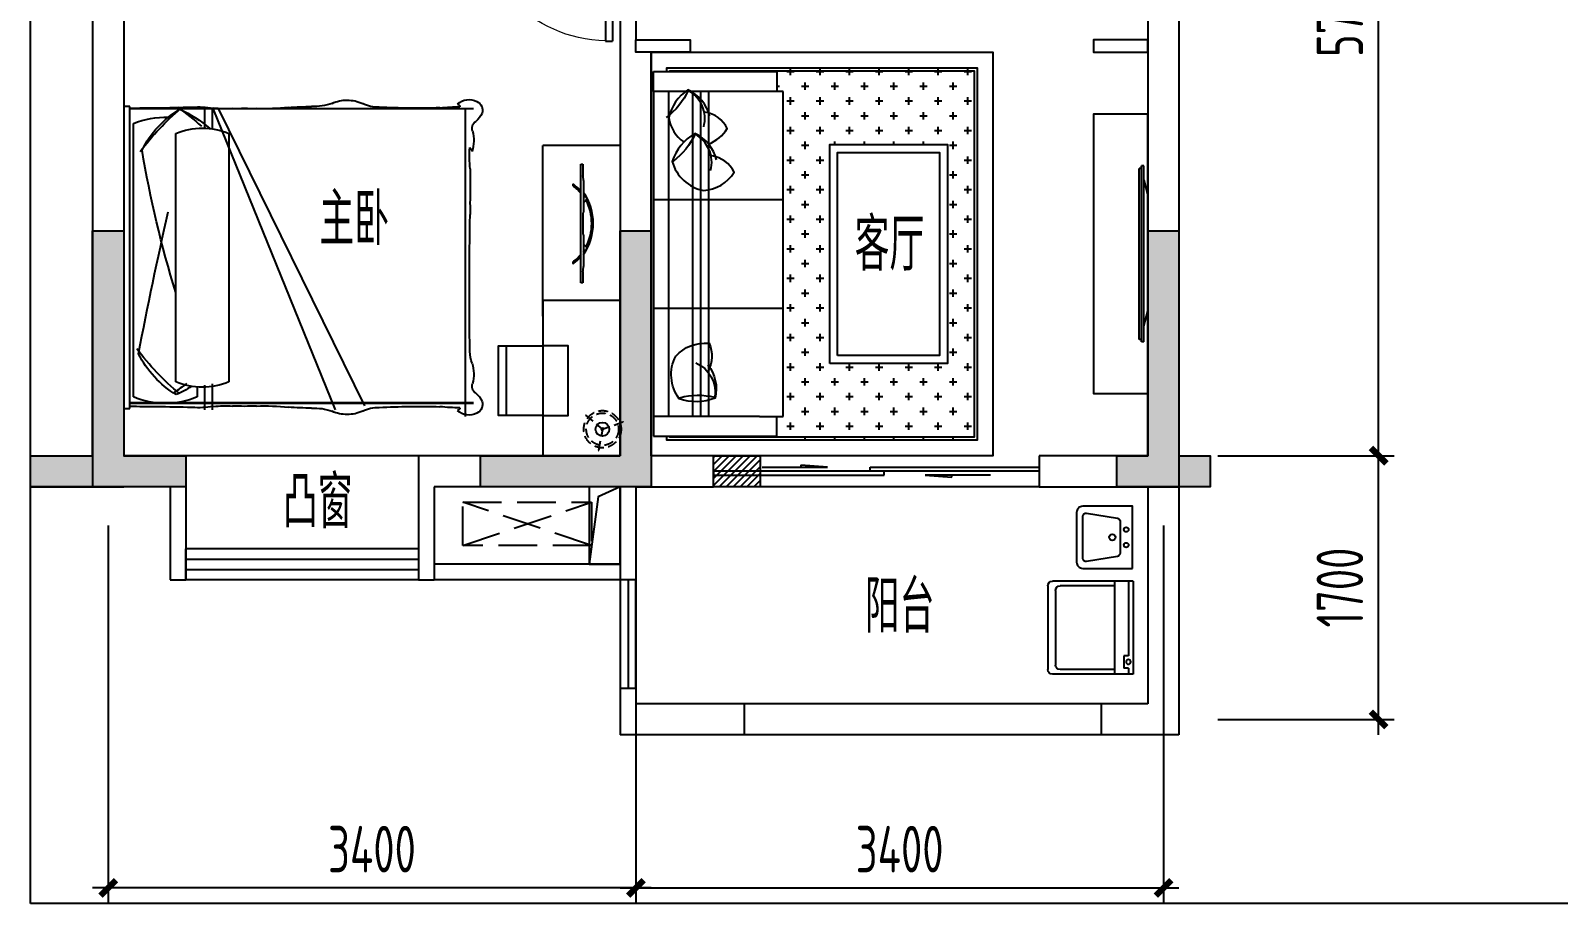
# Model space of a CAD drawing. Header units: millimetres. Extents: x -133666 to 880576, y -269375 to 86941.
# Drawn here: x 23445 to 33290, y 72081 to 77706 of the extents above; entities that cross this region are included whole.
import ezdxf

# ---------------------------------------------------------------- set-up
doc = ezdxf.new("R2010")
doc.units = ezdxf.units.MM
doc.header["$LTSCALE"] = 1000
doc.linetypes.add('1', pattern=[0.375, 0.25, -0.125])
doc.linetypes.add('DASH', pattern=[0.35, 0.25, -0.1])
doc.layers.get('0').update_dxf_attribs({"linetype": 'CONTINUOUS'})
doc.layers.get('Defpoints').update_dxf_attribs({"color": 6, "linetype": 'CONTINUOUS'})
for name, color, linetype in [('!PboFF-Lamps', 9, 'CONTINUOUS'), ('0p-洞填充', 1, 'CONTINUOUS'), ('A-FUR', 8, 'CONTINUOUS'), ('A-Lvtry', 5, 'CONTINUOUS'), ('A-洞口', 105, 'CONTINUOUS'), ('A-看线', 105, 'CONTINUOUS'), ('A-空调室外机', 5, 'DASH'), ('AE-FLOR', 151, 'CONTINUOUS'), ('DIM', 3, 'CONTINUOUS'), ('P-Furniture(活动家具)', 134, 'CONTINUOUS'), ('PUB_HATCH', 8, 'CONTINUOUS'), ('PUB_TEXT', 7, 'CONTINUOUS'), ('WALL', 2, 'CONTINUOUS'), ('WINDOW', 4, 'CONTINUOUS'), ('剪力墙', 6, 'CONTINUOUS'), ('家具', 8, 'CONTINUOUS'), ('栏杆', 142, 'CONTINUOUS')]:
    doc.layers.add(name, color=color, linetype=linetype)
doc.styles.get("Standard").update_dxf_attribs({"font": 'tssdeng.shx', "bigfont": 'tssdchn.shx'})
doc.styles.add('ZZ', font='tssdeng.shx', dxfattribs={"width": 0.7, "bigfont": 'tssdchn.shx'})
doc.dimstyles.new('TSSD_100_100', dxfattribs={"dimtxt": 300, "dimasz": 100, "dimexe": 100, "dimexo": 250, "dimgap": 100, "dimtad": 1, "dimdec": 0, "dimzin": 0, "dimdsep": 46, "dimtxsty": 'ZZ', "dimblk": 'ARCHTICK', "dimcen": 0, "dimdle": 100, "dimclrd": 256, "dimclrt": 7, "dimadec": 0, "dimazin": 0, "dimtfac": 1, "dimtdec": 0, "dimtix": 1, "dimtmove": 2, "dimatfit": 3, "dimfxl": 0, "dimtolj": 1, "dimtzin": 0, "dimarcsym": 0})

# ---------------------------------------------------------------- blocks, each defined once
blk = doc.blocks.new('床-次')
for p, q in [((-40, 738.5), (-2254.4, 738.5, 0)), ((-40, 738.5), (-2254.4, 738.5, 0)), ((-2199.7, 738.5, 0), (-2199.7, -1247.2, 0)), ((-608.2, 738.5), (-1552.4, -1178.5, 0)), ((-575.1, 738.5), (-1363.6, -1204.2, 0)), ((-570.6, 738.5), (-570.6, 606)), ((-519.8, 738.5), (-519.8, 615.5)), ((-40, -1196, 0), (-40, 750)), ((-40, 750), (0, 750)), ((0, 750), (0, -1196, 0)), ((-63, -1121.7, 0), (-63, 640.9)), ((-678.3, 577.3), (-678.3, -1024.2, 0)), ((-336.3, -1024.2, 0), (-336.3, 577.3)), ((-570.6, -1036.9, 0), (-570.6, -1204.2, 0)), ((-519.8, -1046.4, 0), (-519.8, -1204.2, 0)), ((-473.4, -1056.8, 0), (-473.4, -1121.7, 0)), ((-40, -1157.5, 0), (-2254.4, -1157.5, 0)), ((-40, -1161.5, 0), (-2254.4, -1161.5, 0)), ((0, -1196, 0), (-40, -1196, 0)), ((0, -1196, 0), (0, -1196, 0))]:
    blk.add_line(p, q)
for centre, radius, start, end in [((-2225.4, 689.2, 0), 106, 45.78413, 118.72126), ((-1447.1, 581), 209.9, 87.96316, 116.12762), ((-1430.8, 599), 192, 63.04698, 92.64916), ((-2250.6, 726, 0), 61.8, 114.65516, 197.05817), ((-2183, 763.6, 0), 138.4, 203.70607, 231.95597), ((-2150.6, 749.2, 0), 16, 93.39574, 183.44183), ((-2165.7, -466.9, 0), 1215.2, 83.96781, 90.04075), ((-1899.4, 5580.3, 0), 4840.7, 268.35971, 272.99519), ((-1636.1, 955.2), 209.3, 267.15615, 297.45765), ((-1225.8, 1105.3), 355.3, 250.60635, 272.32801), ((-1221.3, -1525.3), 2275.6, 85.96877, 89.74947), ((-909.2, 2045.3), 1309.4, 263.33019, 272.35813), ((-778.2, -773.7), 1512.6, 87.0776, 92.9224), ((-655.9, 1541.2), 805.5, 266.782, 275.59148), ((-480.7, 163.8), 583.8, 86.03666, 99.53314), ((-58.4, 47), 749.3, 113.83469, 131.46224), ((532.5, -530), 1548.8, 124.57489, 131.88808), ((-774.9, -20652.4), 21401.2, 88.49238, 89.10433), ((-1546.8, -636.7), 1810.6, 37.31306, 49.42063), ((-689.8, 185.7), 637.9, 26.40883, 59.00025), ((-160, -2198.1), 2939.9, 87.66163, 91.01156), ((-2298.3, 610.2, 0), 53.6, 340.23108, 55.86441), ((-2019.9, 531, 0), 236, 164.99871, 197.18078), ((-507.3, 161.9), 449.1, 67.62117, 112.37883), ((-268.2, 142.5), 539, 67.62117, 92.10241), ((-2202.9, 452.2, 0), 43.4, 129.07345, 167.94605), ((-3162.5, 430.3, 0), 933.9, 354.95264, 3.41649), ((-7155.1, 1654.2, 0), 7135.7, 342.86023, 350.44268), ((5543.4, 272.5, 0), 7776, 179.44258, 181.07566), ((-1419.9, 79.3, 0), 812.7, 176.67233, 181.72422), ((-34507.5, -458.7, 0), 32279.4, 359.34275, 0.91157), ((-27130.6, -6035.5, 0), 27529.2, 10.87136, 12.81707), ((-2529.2, -808.3, 0), 299.6, 341.30518, 356.04213), ((-1523.8, 286.7, 0), 1810.6, 309.96455, 322.68694), ((-666.8, -559.7, 0), 637.9, 300.99975, 333.59117), ((-2019.9, -974, 0), 236, 162.81922, 195.00129), ((-2298.3, -1053.2, 0), 53.6, 304.13559, 19.76892), ((-507.3, -608.9, 0), 449.1, 247.62117, 292.37883), ((-35.4, -421, 0), 749.3, 237.46377, 246.16531), ((555.5, 180, 0), 1548.8, 231.63721, 235.42511), ((-2250.6, -1169, 0), 61.8, 162.94183, 245.34484), ((-2183, -1206.6, 0), 138.4, 128.04403, 156.29393), ((-909.2, -2488.3, 0), 1309.4, 87.64187, 96.66981), ((-778.2, 330.7, 0), 1512.6, 267.0776, 272.9224), ((-655.9, -1984.2, 0), 805.5, 84.40852, 93.218), ((-268.2, -623.3, 0), 539, 247.62117, 292.37883), ((-2225.4, -1132.2, 0), 106, 241.27874, 314.21587), ((-2150.6, -1192.2, 0), 16, 176.55817, 266.60426), ((-2165.7, 23.9, 0), 1215.2, 269.95925, 276.03219), ((-1899.4, -6023.3, 0), 4840.7, 87.00481, 91.64029), ((-1636.1, -1398.2, 0), 209.3, 62.54235, 92.84385), ((-1447.1, -1024, 0), 209.9, 243.87238, 272.03684), ((-1430.8, -1042, 0), 192, 267.35084, 296.95302), ((-1225.8, -1548.3, 0), 355.3, 87.67199, 109.39365), ((-1221.3, 1082.3, 0), 2275.6, 270.25053, 274.03123), ((-480.7, -606.8, 0), 583.8, 260.46686, 273.96334), ((-774.9, 20209.4, 0), 21401.2, 270.89567, 271.50762), ((-160, 1755.1, 0), 2939.9, 268.98844, 272.33837)]:
    blk.add_arc(centre, radius, start, end)
blk = doc.blocks.new('ktswaj')
at = {"linetype": 'DASH'}
blk.add_lwpolyline([(-139.1, 1021322.6), (-139.1, 1020493.2), (139.1, 1020493.2), (139.1, 1021322.6)], close=True, dxfattribs=at)
for points in [[(-139.1, 1021322.6), (139.1, 1020493.2)], [(-139.1, 1020493.2), (139.1, 1021322.6)]]:
    blk.add_lwpolyline(points, dxfattribs=at)
blk = doc.blocks.new('32Y54')
at = {"linetype": 'DASH', "ltscale": 20}
for p, q in [((-6926.5, 151563.5), (-6926.5, 152666.1)), ((-6911.2, 152666.1), (-6926.5, 152666.1)), ((-6911.2, 151548.5), (-6911.2, 152682.5)), ((-6911.2, 151548.5), (-6911.2, 152682.5)), ((-6896.2, 152682.5), (-6911.2, 152682.5)), ((-6896.2, 151548.5), (-6896.2, 152682.5)), ((-6896.2, 152590), (-6868.9, 152491.4)), ((-6868.9, 152491.4), (-6868.9, 151747.1)), ((-6896.2, 151648.5), (-6868.9, 151747.1)), ((-6896.2, 151548.5), (-6911.2, 151548.5))]:
    blk.add_line(p, q, dxfattribs=at)
at = {"linetype": 'ByBlock', "ltscale": 20}
blk.add_line((-6911.2, 151563.5), (-6926.5, 151563.5), dxfattribs=at)
blk = doc.blocks.new('__附着_A10-SGT-95户型_TEN24QEP_设计区$0$A-Toilet-9')
for p, q in [((-300, 0), (-300, 520)), ((-270, 550), (270, 550)), ((-240, 500), (240, 500)), ((300, 0), (300, 520)), ((-270, 120), (-270, 470)), ((270, 120), (270, 470)), ((-300, 120), (300, 120)), ((-300, 30), (180, 30)), ((-300, 0), (300, 0)), ((180, 60), (260, 60)), ((180, 30), (180, 60)), ((260, 30), (260, 60)), ((260, 30), (300, 30))]:
    blk.add_line(p, q)
blk.add_circle((220, 30), 15)
for centre, start, end in [((-270, 520), 90, 180), ((-240, 470), 90, 180), ((240, 470), 0, 90), ((270, 520), 0, 90)]:
    blk.add_arc(centre, 30, start, end)
blk = doc.blocks.new('__附着_A10-SGT-95户型_TEN24QEP_设计区$0$A-Kitchen-9')
at = {"ltscale": 0.6}
blk.add_line((400, -320), (400, 0), dxfattribs=at)
blk.add_lwpolyline([(400, 0), (0, 0), (0, -320, 0.414214), (40, -360), (360, -360, 0.414214), (400, -320)], format="xyb", dxfattribs=at)
blk.add_lwpolyline([(400, 0), (0, 0), (0, -320, 0.414214), (40, -360), (360, -360, 0.414214), (400, -320)], format="xyb", dxfattribs=at)
blk.add_lwpolyline([(322.8, -96.7), (356.1, -296.7, -0.463455), (336.4, -320), (63.6, -320, -0.463455), (43.9, -296.7), (77.2, -96.7, -0.366629), (96.9, -80), (303.1, -80, -0.366629)], format="xyb", close=True, dxfattribs=at)
blk.add_lwpolyline([(322.8, -96.7), (356.1, -296.7, -0.463455), (336.4, -320), (63.6, -320, -0.463455), (43.9, -296.7), (77.2, -96.7, -0.366629), (96.9, -80), (303.1, -80, -0.366629)], format="xyb", close=True, dxfattribs=at)
for centre, radius in [((150, -40), 15), ((250, -40), 15), ((200, -130), 20)]:
    blk.add_circle(centre, radius, dxfattribs=at)
blk = doc.blocks.new('$DorLib2D$00000131')
at = {"color": 0, "linetype": 'Continuous'}
for p, q in [((0.15, 0.125), (0.2319, 0.1973)), ((0.2319, 0.1973), (0.2319, 0.125)), ((-0.5, 0.125), (-0.5, 0)), ((0.0192, 0.125), (-0.5, 0.125)), ((0.0192, 0), (0.0192, 0.125)), ((0.35, 0.125), (0.15, 0.125)), ((-0.5, 0), (0.0192, 0)), ((-0.024, 0), (0.5, 0)), ((-0.024, -0.125), (-0.024, 0)), ((0.5, 0), (0.5, -0.125)), ((-0.35, -0.125), (-0.15, -0.125)), ((-0.2319, -0.1973), (-0.2319, -0.125)), ((-0.15, -0.125), (-0.2319, -0.1973)), ((0.5, -0.125), (-0.024, -0.125))]:
    blk.add_line(p, q, dxfattribs=at)
blk = doc.blocks.new('$TCHSYS$WIN2D')
for p, q in [((-0.5, 0.5), (0.5, 0.5)), ((-0.5, 0.5), (-0.5, -0.5)), ((0.5, 0.5), (0.5, -0.5)), ((0.5, 0.1667), (-0.5, 0.1667)), ((0.5, -0.1667), (-0.5, -0.1667)), ((-0.5, -0.5), (0.5, -0.5))]:
    blk.add_line(p, q)
blk = doc.blocks.new('$DorLib2D$00000001')
for p, q in [((0.45, 0.975), (0.5, 0.975)), ((0.45, 0), (0.45, 0.975)), ((0.5, 0), (0.5, 0.975)), ((0.5, 0), (0.45, 0))]:
    blk.add_line(p, q)
at = {"lineweight": 13}
blk.add_arc((0.475, 0), 0.975, 91.4693, 180, dxfattribs=at)
blk = doc.blocks.new('!pboFF-Reading lamp-H_W_L-T-01')
at = {"linetype": '1', "ltscale": 0.2}
blk.add_wipeout([(-78.8, -61.6), (-75.8, -65.2), (-74.1, -67.1), (-71.9, -69.5), (-70.1, -71.3), (-67.4, -73.9), (-65.5, -75.5), (-63.7, -77.1), (-54.2, -84), (-54.2, -84), (-40.3, -91.5), (-33.3, -94.3), (-25.5, -96.7), (-18, -98.4), (-9.2, -99.6), (0, -100), (7.1, -99.7), (17.7, -98.4), (26.7, -96.4), (34.7, -93.8), (42.5, -90.5), (50.8, -86.1), (58.1, -81.4), (69.1, -72.3), (74.8, -66.4), (79.3, -61), (85.6, -51.7), (92.7, -37.5), (95.8, -28.6), (97.4, -22.7), (99.6, -9.4), (100, 0), (99.5, 9.8), (97.8, 20.9), (95.5, 29.8), (92.5, 38.1), (89.1, 45.4), (79.4, 60.8), (68.7, 72.6), (61.2, 79.1), (50.8, 86.1), (36.9, 92.9), (28.1, 96), (16.5, 98.6), (9.6, 99.5), (-13.9, 99), (-21.4, 97.7), (-21.4, 97.7), (-32.7, 94.5), (-40.5, 91.4), (-49, 87.2), (-54.1, 84.1), (-62.7, 77.9), (-77, 63.8), (-82.8, 56), (-87, 49.3), (-90.6, 42.3), (-94.5, 32.8), (-97.9, 20.6), (-99.7, 7.4), (-100, 0), (-99.3, -12), (-98.4, -18), (-96.4, -26.5), (-93.7, -35), (-89.1, -45.4)], dxfattribs=at).dxf.layer = '家具'
at = {"layer": '!PboFF-Lamps'}
blk.add_circle((0, 0), 36.7, dxfattribs=at)
at = {"layer": '家具', "linetype": '1', "ltscale": 0.2}
for p, q in [((4.4, -7.7), (-62, 107.4)), ((4.4, 7.7), (-61.5, -106.5)), ((-8.9, 0), (123.2, 0))]:
    blk.add_line(p, q, dxfattribs=at)
at = {"layer": '家具', "const_width": 4.44}
for points in [[(-47.8, 82.8), (-61.4, 106.3)], [(94.8, 0), (121.9, 0)], [(-47.3, -81.9), (-60.8, -105.4)]]:
    blk.add_lwpolyline(points, dxfattribs=at)
at = {"layer": '家具', "linetype": '1', "ltscale": 0.2}
for radius in [100, 86.7]:
    blk.add_circle((0, 0), radius, dxfattribs=at)
blk = doc.blocks.new('_ArchTick')
at = {"color": 0, "linetype": 'ByBlock', "const_width": 0.4}
blk.add_lwpolyline([(-0.5, -0.5), (0.5, 0.5)], dxfattribs=at)
blk = doc.blocks.new('*D50')
at = {"layer": 'Defpoints', "color": 0, "transparency": 16777216}
for p in [(23944.6, 74766.4), (27344.6, 74766.4), (23944.6, 72180.7)]:
    blk.add_point(p, dxfattribs=at)
at = {"layer": 'DIM', "color": 0, "lineweight": -2, "transparency": 16777216}
for p, q in [((23944.6, 74516.4), (23944.6, 72080.7)), ((27344.6, 74516.4), (27344.6, 72080.7))]:
    blk.add_line(p, q, dxfattribs=at)
at = {"layer": 'DIM', "lineweight": -2, "transparency": 16777216}
blk.add_line((27444.6, 72180.7), (23844.6, 72180.7), dxfattribs=at)
at = {"layer": 'DIM', "lineweight": -2, "transparency": 16777216, "xscale": 100, "yscale": 100, "zscale": 100, "rotation": 180}
blk.add_blockref('_ArchTick', (23944.6, 72180.7), dxfattribs=at)
at = {"layer": 'DIM', "lineweight": -2, "transparency": 16777216, "xscale": 100, "yscale": 100, "zscale": 100}
blk.add_blockref('_ArchTick', (27344.6, 72180.7), dxfattribs=at)
at = {"layer": 'DIM', "color": 7, "transparency": 16777216, "insert": (25644.6, 72430.7), "char_height": 300, "attachment_point": 5, "style": 'ZZ'}
blk.add_mtext('\\A1;3400', dxfattribs=at)
blk = doc.blocks.new('*D51')
at = {"layer": 'Defpoints', "color": 0, "transparency": 16777216}
for p in [(27344.6, 74766.4), (30744.6, 74766.4), (30744.6, 72180.7)]:
    blk.add_point(p, dxfattribs=at)
at = {"layer": 'DIM', "color": 0, "lineweight": -2, "transparency": 16777216}
for p, q in [((27344.6, 74516.4), (27344.6, 72080.7)), ((30744.6, 74516.4), (30744.6, 72080.7))]:
    blk.add_line(p, q, dxfattribs=at)
at = {"layer": 'DIM', "lineweight": -2, "transparency": 16777216}
blk.add_line((27244.6, 72180.7), (30844.6, 72180.7), dxfattribs=at)
at = {"layer": 'DIM', "lineweight": -2, "transparency": 16777216, "xscale": 100, "yscale": 100, "zscale": 100, "rotation": 180}
blk.add_blockref('_ArchTick', (27344.6, 72180.7), dxfattribs=at)
at = {"layer": 'DIM', "lineweight": -2, "transparency": 16777216, "xscale": 100, "yscale": 100, "zscale": 100}
blk.add_blockref('_ArchTick', (30744.6, 72180.7), dxfattribs=at)
at = {"layer": 'DIM', "color": 7, "transparency": 16777216, "insert": (29044.6, 72430.7), "char_height": 300, "attachment_point": 5, "style": 'ZZ'}
blk.add_mtext('\\A1;3400', dxfattribs=at)
blk = doc.blocks.new('*D52')
at = {"layer": 'Defpoints', "color": 0, "transparency": 16777216}
for p in [(30844.6, 74966.4), (32131.1, 74966.4), (30844.6, 73266.4)]:
    blk.add_point(p, dxfattribs=at)
at = {"layer": 'DIM', "lineweight": -2, "transparency": 16777216}
blk.add_line((32131.1, 73166.4), (32131.1, 75066.4), dxfattribs=at)
at = {"layer": 'DIM', "color": 0, "lineweight": -2, "transparency": 16777216}
for p, q in [((31094.6, 74966.4), (32231.1, 74966.4)), ((31094.6, 73266.4), (32231.1, 73266.4))]:
    blk.add_line(p, q, dxfattribs=at)
at = {"layer": 'DIM', "lineweight": -2, "transparency": 16777216, "xscale": 100, "yscale": 100, "zscale": 100}
for p, rotation in [((32131.1, 74966.4), 90), ((32131.1, 73266.4), 270)]:
    blk.add_blockref('_ArchTick', p, dxfattribs=dict(at, rotation=rotation))
at = {"layer": 'DIM', "color": 7, "transparency": 16777216, "insert": (31881.1, 74116.4), "char_height": 300, "attachment_point": 5, "rotation": 90, "style": 'ZZ'}
blk.add_mtext('\\A1;1700', dxfattribs=at)
blk = doc.blocks.new('*D53')
at = {"layer": 'Defpoints', "color": 0, "transparency": 16777216}
for p in [(30844.6, 80666.4), (32131.1, 80666.4), (30844.6, 74966.4)]:
    blk.add_point(p, dxfattribs=at)
at = {"layer": 'DIM', "lineweight": -2, "transparency": 16777216}
blk.add_line((32131.1, 74866.4), (32131.1, 80766.4), dxfattribs=at)
at = {"layer": 'DIM', "color": 0, "lineweight": -2, "transparency": 16777216}
for p, q in [((31094.6, 80666.4), (32231.1, 80666.4)), ((31094.6, 74966.4), (32231.1, 74966.4))]:
    blk.add_line(p, q, dxfattribs=at)
at = {"layer": 'DIM', "lineweight": -2, "transparency": 16777216, "xscale": 100, "yscale": 100, "zscale": 100}
for p, rotation in [((32131.1, 80666.4), 90), ((32131.1, 74966.4), 270)]:
    blk.add_blockref('_ArchTick', p, dxfattribs=dict(at, rotation=rotation))
at = {"layer": 'DIM', "color": 7, "transparency": 16777216, "insert": (31881.1, 77816.4), "char_height": 300, "attachment_point": 5, "rotation": 90, "style": 'ZZ'}
blk.add_mtext('\\A1;5700', dxfattribs=at)
blk = doc.blocks.new('A$C21E94EC7')
at = {"layer": 'P-Furniture(活动家具)', "color": 134, "ltscale": 2}
for p, q in [((-1175, 835), (-1175, 41.6)), ((-1048, 835), (-1175, 835)), ((-1048, 254), (-1048, 835)), ((1048, 835), (-1048, 835)), ((1048, 254), (1048, 835)), ((1048, 835), (1175, 835)), ((1175, 835), (1175, 41.6)), ((1175, 835), (1175, 41.6)), ((1048, 738.6), (-1048, 738.6)), ((-1048, 152.4), (-1048, 254)), ((1048, 152.4), (1048, 254)), ((-1048, 152.4), (-1048, 0)), ((1048, 0), (1048, 152.4)), ((-1175, 41.6), (-1048, 41.6)), ((-1048, 0), (1048, 0)), ((965.8, 0), (965.8, 0)), ((965.8, 0), (965.8, 0)), ((965.8, 0), (965.8, 0)), ((1175, 41.6), (1048, 41.6))]:
    blk.add_line(p, q, dxfattribs=at)
at = {"layer": 'P-Furniture(活动家具)', "color": 251, "ltscale": 2}
for p, q in [((-348.2, 835), (-348.2, 0)), ((350.8, 835), (350.8, 0)), ((-1048, 581.2), (1048, 581.2)), ((-1048, 530.4), (1048, 530.4)), ((-1048, 479.6), (1048, 479.6))]:
    blk.add_line(p, q, dxfattribs=at)
at = {"layer": 'P-Furniture(活动家具)', "color": 251}
for points in [[(-714.1, 485.7, -0.232884), (-929.1, 438, -0.184752), (-932.5, 669.3, -0.286563), (-658.2, 692.4, -0.237978), (-575.7, 477.6, -0.243587), (-754.2, 484, 4.263709)], [(606.1, 429.4, 0.232884), (776.2, 569.1, 0.184752), (596.3, 714.5, 0.286563), (408.9, 512.9, 0.237978), (527, 315.5, 0.243587), (632.1, 459.9, -4.263709)], [(888, 473.6, 0.232884), (1058.2, 613.3, 0.195776), (878.3, 736.9, 0.210232), (721.7, 639, 0.196998)], [(708.5, 480.3, 0.157496), (808.9, 359.7, 0.243587), (914.1, 504.1)]]:
    blk.add_lwpolyline(points, format="xyb", dxfattribs=at)
at = {"layer": 'P-Furniture(活动家具)', "color": 251, "linetype": 'ByBlock'}
for points in [[(537.1, 467.3, 0.343333), (772.2, 567.6, -0.126408), (596.8, 708.9, 5.969376)], [(819.1, 511.5, 0.343333), (1054.1, 611.8, -0.126408), (878.7, 753.1, 5.969376)], [(-701.4, 563.4, -0.343333), (-925.4, 440.3, 0.126408), (-928.3, 665.5, -5.969376)]]:
    blk.add_lwpolyline(points, format="xyb", dxfattribs=at)

msp = doc.modelspace()

# ---------------------------------------------------------------- hatches: boundary and pattern name
at = {"layer": '0p-洞填充'}
h = msp.add_hatch(dxfattribs=at)
h.set_pattern_fill('ANSI31', color=256, scale=10)
h.set_pattern_definition([(45, (-2384091.327, -987832.98), (-22.4506403, 22.4506403), [])])
h.paths.add_polyline_path([(27844.6, 74966.4), (28145.1, 74966.4), (28145.1, 74766.4), (27844.6, 74766.4)])
at = {"layer": 'PUB_HATCH'}
for points in [[(23444.6, 74766.4), (23444.6, 74966.4), (23844.6, 74966.4), (23844.6, 76416.4), (24044.6, 76416.4), (24044.6, 74966.4), (24444.6, 74966.4), (24444.6, 74766.4)], [(30444.6, 74766.4), (30444.6, 74966.4), (30644.6, 74966.4), (30644.6, 76416.4), (30844.6, 76416.4), (30844.6, 74966.4), (31044.6, 74966.4), (31044.6, 74766.4)]]:
    msp.add_hatch(color=256, dxfattribs=at).paths.add_polyline_path(points)
at = {"layer": 'PUB_TEXT'}
h = msp.add_hatch(dxfattribs=at)
h.set_pattern_fill('CROSS', color=250, scale=15)
h.set_pattern_definition([(0, (11553.18, 74966.36), (95.25, 95.25), [47.625, -142.875]), (90, (11576.99, 74942.55), (-95.25, 95.25), [47.625, -142.875])])
h.paths.add_polyline_path([(28252.2, 77466.4), (28252.2, 77314.4), (28293.8, 77314.4), (28293.8, 75218.4), (28252.2, 75218.4), (28252.2, 75066.4), (29544.6, 75066.4), (29544.6, 77466.4)])
h.paths.add_polyline_path([(29352.6, 76971.7), (29352.6, 75561), (28593.8, 75561), (28593.8, 76971.7)], flags=16)
h.paths.add_polyline_path([(29301.8, 76920.9), (29301.8, 75611.8), (28644.6, 75611.8), (28644.6, 76920.9)], flags=0)
h.paths.add_polyline_path([(28693.4, 76089.5), (29280.9, 76089.5), (29280.9, 76567.9), (28693.4, 76567.9)], flags=8)

# ---------------------------------------------------------------- linework, layer by layer
at = {"layer": '0p-洞填充'}
msp.add_line((27344.6, 79566.4), (27344.6, 77646.4), dxfattribs=at)
for points in [[(27344.6, 77646.4), (27694.6, 77646.4), (27694.6, 77566.4), (27344.6, 77566.4)], [(30644.6, 77646.4), (30294.6, 77646.4), (30294.6, 77566.4), (30644.6, 77566.4)], [(27844.6, 74966.4), (28145.1, 74966.4), (28145.1, 74766.4), (27844.6, 74766.4)]]:
    msp.add_lwpolyline(points, close=True, dxfattribs=at)
at = {"layer": 'A-洞口'}
msp.add_lwpolyline([(27044.6, 74766.4), (27044.6, 74266.4), (27244.6, 74266.4), (27244.6, 74766.4)], close=True, dxfattribs=at)
msp.add_lwpolyline([(27244.6, 74766.4), (27101.8, 74700.5), (27044.6, 74266.4)], dxfattribs=at)
at = {"layer": 'A-看线'}
msp.add_lwpolyline([(25944.6, 74966.4), (24444.6, 74966.4)], dxfattribs=at)
at = {"layer": 'AE-FLOR'}
for points in [[(27244.6, 74166.4), (27244.6, 73466.4)], [(27344.6, 73466.4), (27344.6, 74166.4)], [(30344.6, 73366.4), (28044.6, 73366.4)], [(30344.6, 73166.4), (28044.6, 73166.4)]]:
    msp.add_lwpolyline(points, dxfattribs=at)
at = {"layer": 'P-Furniture(活动家具)'}
for p, q in [((26744.6, 75865.9, 0.1), (26744.6, 76965.3, 0.1)), ((27244.6, 76965.3), (26744.6, 76965.3)), ((27244.6, 75966.4), (26744.6, 75966.4))]:
    msp.add_line(p, q, dxfattribs=at)
at = {"layer": 'P-Furniture(活动家具)', "color": 8}
for p, q in [((26990.4, 76363.3, 0.1), (26990.4, 76845.3, 0.1)), ((26990.4, 76845.3, 0.1), (27003.9, 76845.3, 0.1)), ((27003.9, 76845.3, 0.1), (27003.9, 76773, 0.1)), ((27007.8, 76740.2, 0.1), (27007.8, 76536.4, 0.1)), ((27007.8, 76536.4, 0.1), (27003.9, 76531.3, 0.1)), ((27003.9, 76531.3, 0.1), (27003.9, 76395.3, 0.1)), ((26990.4, 76081.3, 0.1), (26990.4, 76363.3, 0.1)), ((27003.9, 76395.3, 0.1), (27007.8, 76390.2, 0.1)), ((27007.8, 76390.2, 0.1), (27007.8, 76186.5, 0.1)), ((27003.9, 76153.6, 0.1), (27003.9, 76081.3, 0.1)), ((27003.9, 76081.3, 0.1), (26990.4, 76081.3, 0.1))]:
    msp.add_line(p, q, dxfattribs=at)
at = {"layer": 'P-Furniture(活动家具)', "color": 134}
for points in [[(27444.6, 77566.4), (29644.6, 77566.4), (29644.6, 74966.4), (27444.6, 74966.4)], [(30644.6, 77166.4), (30294.6, 77166.4), (30294.6, 75366.4), (30644.6, 75366.4)], [(28593.8, 75561), (28593.8, 76971.7), (29352.6, 76971.7), (29352.6, 75561)]]:
    msp.add_lwpolyline(points, close=True, dxfattribs=at)
at = {"layer": 'P-Furniture(活动家具)', "color": 251}
msp.add_lwpolyline([(27544.6, 77441.4), (27544.6, 77466.4), (29544.6, 77466.4), (29544.6, 75066.4), (27544.6, 75066.4), (27544.6, 75091.4)], dxfattribs=at)
at = {"layer": 'P-Furniture(活动家具)', "color": 250}
msp.add_lwpolyline([(27564.6, 77441.4), (27564.6, 77446.4), (29524.6, 77446.4), (29524.6, 75086.4), (27564.6, 75086.4), (27564.6, 75091.4)], dxfattribs=at)
at = {"layer": 'P-Furniture(活动家具)', "color": 251}
msp.add_lwpolyline([(28644.6, 75611.8), (28644.6, 76920.9), (29301.8, 76920.9), (29301.8, 75611.8)], close=True, dxfattribs=at)
at = {"layer": 'P-Furniture(活动家具)', "color": 8, "elevation": 0.1}
for points in [[(27012.7, 76636.2), (27007.8, 76632.4)], [(27025.6, 76613.5), (27007.8, 76595.9)], [(27025.6, 76313.1), (27007.8, 76330.7)], [(27012.7, 76290.4), (27007.8, 76294.3)]]:
    msp.add_lwpolyline(points, dxfattribs=at)
at = {"layer": 'P-Furniture(活动家具)'}
for points in [[(26744.6, 75225.4), (26459.3, 75225.4), (26459.3, 75675.4), (26744.6, 75675.4)], [(26744.6, 75225.4), (26909.3, 75225.4), (26909.3, 75675.4), (26744.6, 75675.4)]]:
    msp.add_lwpolyline(points, dxfattribs=at)
msp.add_lwpolyline([(26509.3, 75225.4), (26459.3, 75225.4), (26459.3, 75675.4), (26509.3, 75675.4)], close=True, dxfattribs=at)
at = {"layer": 'P-Furniture(活动家具)', "color": 8}
for centre, radius, start, end in [((26942.5, 76710.4, 0.1), 4.65, 50.20434, 230.20434), ((26601.3, 76300.8, 0.1), 528.4, 42.57231, 50.20434), ((26616, 76300.8, 0.1), 528.4, 44.8799, 51.4617), ((26752.7, 76726.6, 0.1), 255.4, 3.03609, 10.46458), ((26718.2, 76463.3, 0.1), 352.1, 325.31535, 34.68465), ((26560.2, 76363.3, 0.1), 528.4, 31.09581, 32.10994), ((27014.7, 76622.4, 0.1), 14, 320.94208, 98.41481), ((26718.2, 76463.3, 0.1), 342.1, 333.9596, 26.0404), ((27014.7, 76304.3, 0.1), 14, 261.58519, 39.05792), ((26942.5, 76210.5, 0.1), 4.65, 129.79566, 309.79566), ((26601.3, 76620.1, 0.1), 528.4, 309.79566, 317.42769), ((26616, 76620.1, 0.1), 528.4, 308.5383, 315.1201), ((26560.2, 76563.3, 0.1), 528.4, 327.89006, 328.90419), ((26752.7, 76200, 0.1), 255.4, 349.53542, 356.96391)]:
    msp.add_arc(centre, radius, start, end, dxfattribs=at)
at = {"layer": 'WALL'}
for p, q in [((30844.6, 83766.4), (30844.6, 74866.4)), ((30644.6, 83566.4), (30644.6, 74966.4)), ((23844.6, 78566.4), (23844.6, 74766.4)), ((24044.6, 78466.4), (24044.6, 74966.4)), ((27244.6, 78466.4), (27244.6, 74966.4)), ((27444.6, 77566.4), (27444.6, 74966.4)), ((24444.6, 74966.4), (24044.6, 74966.4)), ((24444.6, 74966.4), (24444.6, 74366.4)), ((25944.6, 74966.4), (25944.6, 74366.4)), ((27244.6, 74966.4), (25944.6, 74966.4)), ((27844.6, 74966.4), (27444.6, 74966.4)), ((27844.6, 74766.4), (27844.6, 74966.4)), ((30644.6, 74966.4), (29944.6, 74966.4)), ((29944.6, 74966.4), (29944.6, 74766.4)), ((30844.6, 74866.4), (30844.6, 73166.4)), ((24344.6, 74766.4), (23844.6, 74766.4)), ((24344.6, 74766.4), (24344.6, 74166.4)), ((26044.6, 74766.4), (26044.6, 74166.4)), ((27244.6, 74766.4), (26044.6, 74766.4)), ((27244.6, 74766.4), (27244.6, 74166.4)), ((27344.6, 74766.4), (27844.6, 74766.4)), ((27344.6, 74766.4), (27344.6, 74166.4)), ((29944.6, 74766.4), (30644.6, 74766.4)), ((30644.6, 74766.4), (30644.6, 73366.4)), ((24444.6, 74166.4), (24444.6, 74366.4)), ((25944.6, 74366.4), (25944.6, 74166.4)), ((24344.6, 74166.4), (24444.6, 74166.4)), ((25944.6, 74166.4), (26044.6, 74166.4)), ((27344.6, 74166.4), (27244.6, 74166.4)), ((27244.6, 73466.4), (27244.6, 73166.4)), ((27344.6, 73466.4), (27244.6, 73466.4)), ((27344.6, 73466.4), (27344.6, 73366.4)), ((28044.6, 73366.4), (27344.6, 73366.4)), ((28044.6, 73166.4), (28044.6, 73366.4)), ((30644.6, 73366.4), (30344.6, 73366.4)), ((30344.6, 73166.4), (30344.6, 73366.4)), ((28044.6, 73166.4), (27244.6, 73166.4)), ((30844.6, 73166.4), (30344.6, 73166.4))]:
    msp.add_line(p, q, dxfattribs=at)
at = {"layer": 'WINDOW'}
msp.add_line((29944.6, 74766.4), (27844.6, 74766.4), dxfattribs=at)
at = {"layer": '剪力墙', "elevation": 0}
for points in [[(23444.6, 74766.4), (23444.6, 74966.4), (23844.6, 74966.4), (23844.6, 76416.4), (24044.6, 76416.4), (24044.6, 74966.4), (24444.6, 74966.4), (24444.6, 74766.4), (23444.6, 74766.4), (24044.6, 74766.4)], [(30444.6, 74766.4), (30444.6, 74966.4), (30644.6, 74966.4), (30644.6, 76416.4), (30844.6, 76416.4), (30844.6, 74966.4), (31044.6, 74966.4), (31044.6, 74766.4), (30444.6, 74766.4), (30844.6, 74766.4)], [(27444.6, 74966.4), (27444.6, 74966.4)]]:
    msp.add_lwpolyline(points, dxfattribs=at)
at = {"layer": '栏杆'}
for points in [[(27244.6, 74266.4), (26044.6, 74266.4)], [(27244.6, 74166.4), (26044.6, 74166.4)], [(27294.6, 74166.4), (27294.6, 73466.4)]]:
    msp.add_lwpolyline(points, dxfattribs=at)

# ---------------------------------------------------------------- block references
at = {"layer": 'A-FUR', "extrusion": (-1.25171e-07, 4.56361e-07, -1), "zscale": -1.000000000000007}
msp.add_blockref('床-次', (-24044.6, 76466.4, 0), dxfattribs=at)
at = {"layer": 'A-FUR', "color": 8, "linetype": 'DASH', "ltscale": 0.4}
msp.add_blockref('32Y54', (37513.5, -75848.4), dxfattribs=at)
at = {"layer": 'A-Lvtry', "rotation": 270}
msp.add_blockref('__附着_A10-SGT-95户型_TEN24QEP_设计区$0$A-Kitchen-9', (30544.5, 74640.3), dxfattribs=at)
at = {"layer": 'A-Lvtry', "extrusion": (0, 0, -1), "zscale": -1, "rotation": 270}
msp.add_blockref('__附着_A10-SGT-95户型_TEN24QEP_设计区$0$A-Toilet-9', (-30548.7, 73857.4), dxfattribs=at)
at = {"layer": 'A-空调室外机', "extrusion": (0, 0, -1), "zscale": -1, "rotation": 90}
msp.add_blockref('ktswaj', (994263.2, 74527.2), dxfattribs=at)
at = {"layer": 'P-Furniture(活动家具)', "color": 251, "ltscale": 0.5, "rotation": 90}
msp.add_blockref('A$C21E94EC7', (28293.8, 76266.4), dxfattribs=at)
at = {"layer": 'WINDOW', "rotation": 180}
for name, p, xscale, yscale, zscale in [('$DorLib2D$00000001', (26744.6, 78516.4), -900, 900, -900), ('$DorLib2D$00000131', (28894.6, 74866.4), 2100, -200, 2100), ('$TCHSYS$WIN2D', (25194.6, 74266.4), 1500, -200, 1500)]:
    msp.add_blockref(name, p, dxfattribs=dict(at, xscale=xscale, yscale=yscale, zscale=zscale))

# ---------------------------------------------------------------- texts
at = {"layer": 'PUB_TEXT', "width": 0.7}
for s, p in [('主卧', (25306.2, 76320.9)), ('客厅', (28754.6, 76158.6)), ('凸窗', (25070.7, 74498.9)), ('阳台', (28820.1, 73825.6))]:
    msp.add_text(s, height=337.59, dxfattribs=at).set_placement(p)

# ---------------------------------------------------------------- dimensions: what is measured, and where the dimension line sits
at = {"layer": 'DIM'}
for base, p1, p2, picture, middle in [((32131.1, 80666.4), (30844.6, 74966.4), (30844.6, 80666.4), '*D53', (31881.1, 77816.4)), ((32131.1, 74966.4), (30844.6, 73266.4), (30844.6, 74966.4), '*D52', (31881.1, 74116.4))]:
    dim = msp.add_linear_dim(base=base, p1=p1, p2=p2, angle=90, dimstyle='TSSD_100_100', dxfattribs=at)
    dim.commit()
    dim.dimension.update_dxf_attribs({"geometry": picture, "text_midpoint": middle})
for base, p2, picture, middle in [((23944.6, 72180.7), (23944.6, 74766.4), '*D50', (25644.6, 72430.7)), ((30744.6, 72180.7), (30744.6, 74766.4), '*D51', (29044.6, 72430.7))]:
    dim = msp.add_linear_dim(base=base, p1=(27344.6, 74766.4), p2=p2, dimstyle='TSSD_100_100', dxfattribs=at)
    dim.commit()
    dim.dimension.update_dxf_attribs({"geometry": picture, "text_midpoint": middle})

# ---------------------------------------------------------------- next in the draw order: block references
at = {"layer": '家具', "linetype": '1', "ltscale": 0.2, "xscale": 1.200000000028298, "yscale": 1.200000000028298, "zscale": 1.200000000028298, "rotation": 259.7013852190203}
msp.add_blockref('!pboFF-Reading lamp-H_W_L-T-01', (27129.6, 75137.1), dxfattribs=at)

# ---------------------------------------------------------------- next in the draw order: hatches: boundary and pattern name
at = {"layer": 'PUB_HATCH'}
msp.add_hatch(color=256, dxfattribs=at).paths.add_polyline_path([(27244.6, 74966.4), (27244.6, 76416.4), (27444.6, 76416.4), (27444.6, 74766.4), (26344.6, 74766.4), (26344.6, 74966.4)])

# ---------------------------------------------------------------- next in the draw order: linework, layer by layer
at = {"layer": 'Defpoints'}
msp.add_lwpolyline([(23444.6, 72080.7), (23444.6, 84937), (43134.5, 84937), (43134.5, 72080.7)], close=True, dxfattribs=at)
at = {"layer": 'P-Furniture(活动家具)'}
msp.add_lwpolyline([(27244.6, 74966.4), (27244.6, 75966.4), (26744.6, 75966.4), (26744.6, 74966.4)], close=True, dxfattribs=at)
at = {"layer": '剪力墙', "elevation": 0}
msp.add_lwpolyline([(27244.6, 74966.4), (27244.6, 76416.4), (27444.6, 76416.4), (27444.6, 74766.4), (26344.6, 74766.4), (26344.6, 74966.4)], close=True, dxfattribs=at)

doc.saveas('drawing.dxf')
